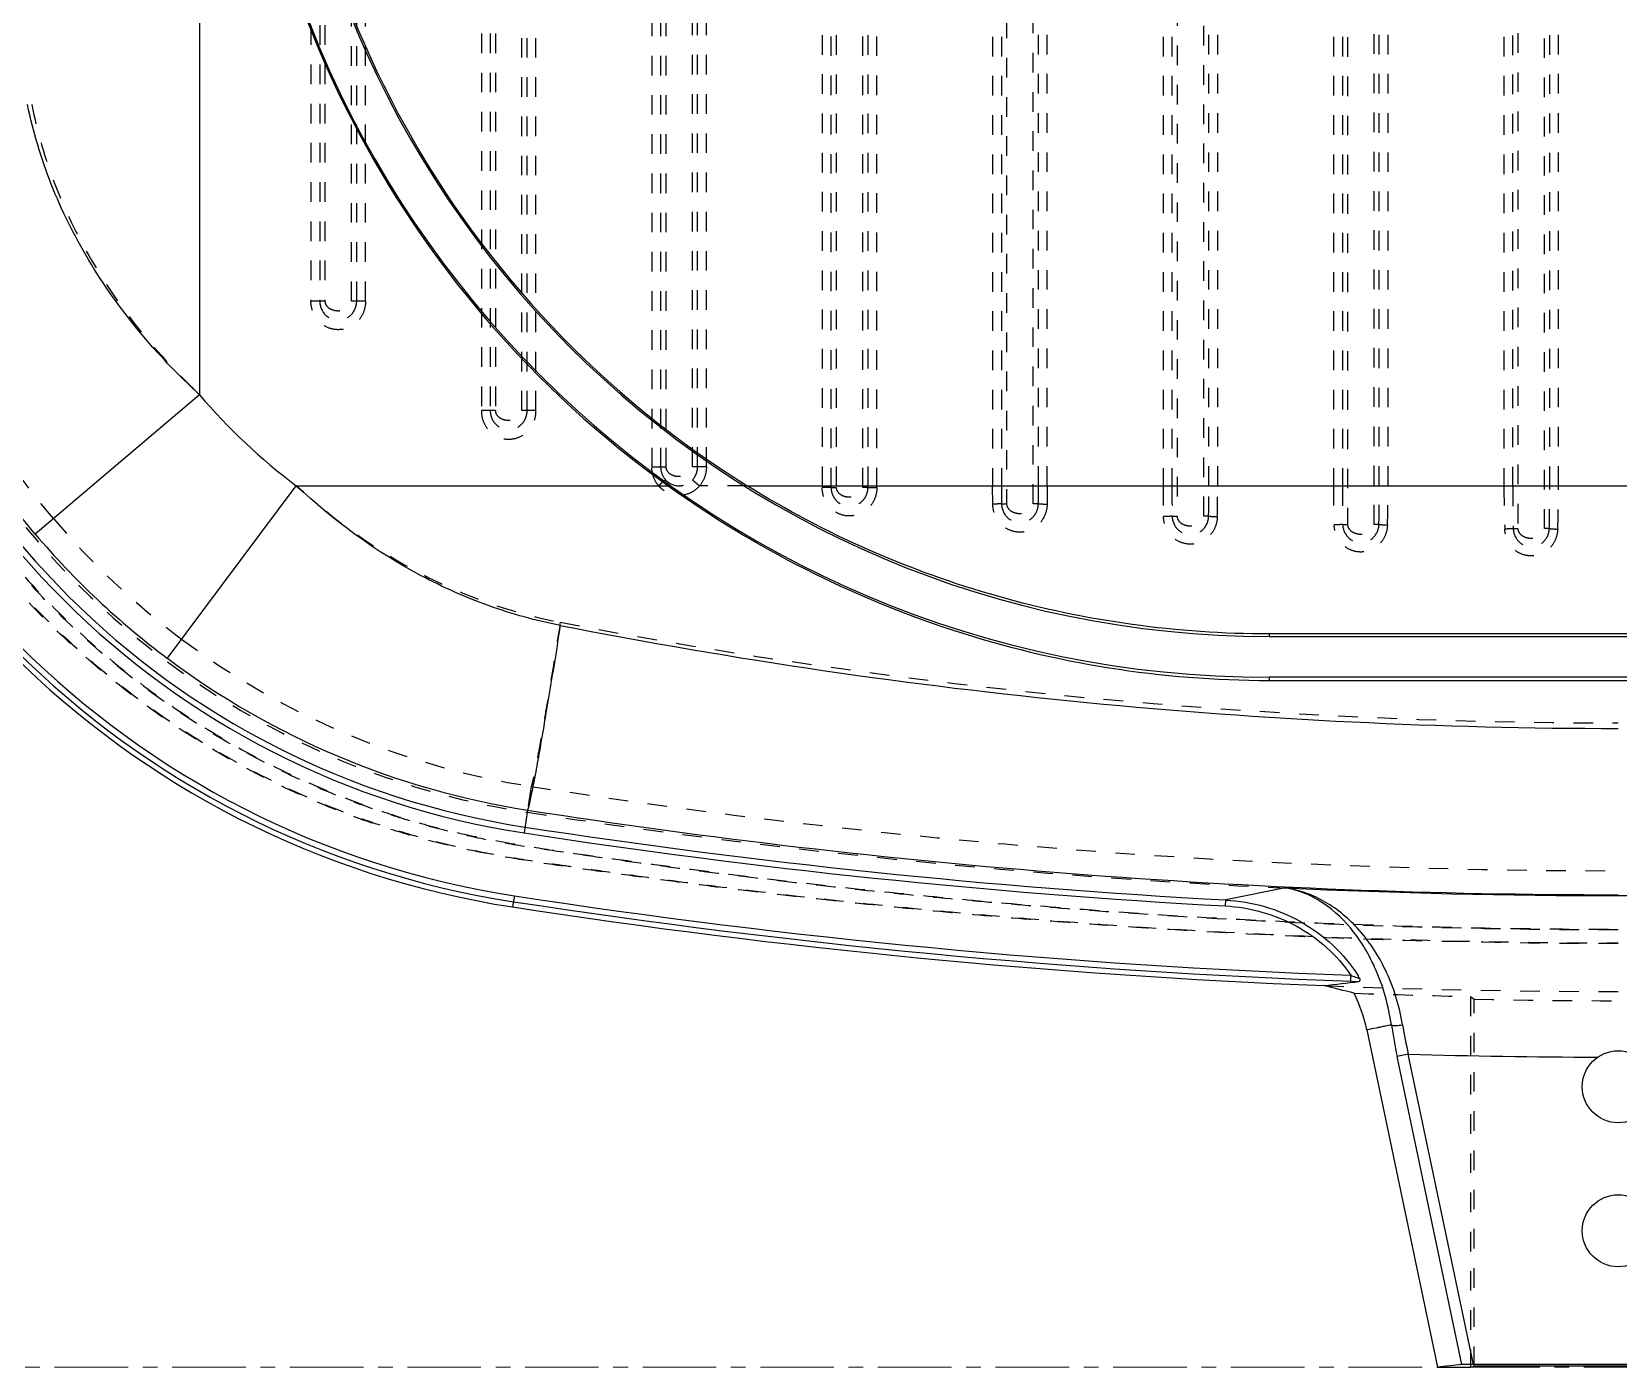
# Model space of a CAD drawing. Header units: millimetres. Extents: x 1937 to 4271, y -9032 to 1737.
# Drawn here: x 2659.6 to 2791.8, y -223.9 to -112.7 of the extents above; entities that cross this region are included whole.
import ezdxf

# ---------------------------------------------------------------- set-up
doc = ezdxf.new("R2010")
doc.units = ezdxf.units.MM
doc.header["$LTSCALE"] = 16.335
doc.linetypes.add('CENTER', pattern=[0.6, 0.375, -0.075, 0.075, -0.075])
doc.linetypes.add('HIDDEN', pattern=[0.2, 0.1, -0.1])
doc.layers.get('0').update_dxf_attribs({"linetype": 'CONTINUOUS'})
doc.layers.add('center', color=1, linetype='CENTER', lineweight=9)
doc.layers.add('DEFAULT_2', color=8, linetype='HIDDEN')

msp = doc.modelspace()

# ---------------------------------------------------------------- linework, layer by layer
at = {"color": 7, "linetype": 'Continuous'}
for p, q in [((2673.586, 13.292), (2673.586, -142.885)), ((2673.586, -142.885), (2659.902, -154.492)), ((2670.907, -164.842), (2681.653, -150.471)), ((2681.653, -150.471), (2712.624, -150.471)), ((2719.219, -150.471), (2864.373, -150.471)), ((2820.896, -162.814), (2762.696, -162.814)), ((2762.696, -162.814), (2762.696, -163.017)), ((2762.696, -163.017), (2820.896, -163.017)), ((2820.896, -166.427), (2762.696, -166.427)), ((2762.696, -166.427), (2762.696, -166.685)), ((2762.696, -166.685), (2820.896, -166.685)), ((2700.918, -177.488), (2700.624, -179.395)), ((2699.82, -184.625), (2699.676, -185.561)), ((2759.062, -185.475), (2759.089, -184.978)), ((2764.072, -183.97), (2759.088, -184.977)), ((2769.502, -191.75), (2769.52, -191.251)), ((2770.84, -195.792), (2776.745, -223.901)), ((2774.3, -197.822), (2773.369, -198.017)), ((2778.76, -223.684), (2773.369, -198.017)), ((2779.727, -223.66), (2774.3, -197.822)), ((2778.76, -223.684), (2776.745, -223.901)), ((2776.745, -223.901), (2779.477, -223.901)), ((2779.477, -223.901), (2779.796, -223.81)), ((2803.865, -223.66), (2779.727, -223.66)), ((2803.796, -223.81), (2779.796, -223.81))]:
    msp.add_line(p, q, dxfattribs=at)
for centre in [(2791.796, -200.533), (2791.796, -212.533)]:
    msp.add_circle(centre, 3, dxfattribs=at)
for centre, radius, start, end in [((2762.696, -80.572), 85.983, 180, 234.38456), ((2762.696, -80.572), 85.855, 180, 270), ((2762.696, -80.572), 82.445, 180, 270), ((2762.696, -80.572), 82.317, 180, 238.11868), ((2711.146, -111.027), 75.411, 188.97361, 261.25099), ((2711.146, -111.027), 74.964, 188.97361, 261.25099), ((2711.146, -111.027), 74.465, 188.97361, 261.25099), ((2711.146, -111.027), 69.173, 188.97361, 261.25099), ((2711.146, -111.027), 68.675, 188.97361, 261.25099), ((2711.146, -111.027), 49.251, 220.30441, 233.21341), ((2711.146, -111.027), 67.196, 220.30441, 233.21341), ((2792.046, 289.071), 459.758, 258.91457, 269.96879), ((2711.289, -110.943), 67.348, 233.15878, 261.14169), ((2791.932, 406.454), 590.992, 261.141101, 269.986831), ((2791.796, 413.024), 599.393, 261.250995, 266.869431), ((2791.796, 413.024), 598.895, 261.250995, 266.869431), ((2791.796, 413.024), 604.685, 261.250995, 267.888757), ((2791.796, 413.024), 597.637, 267.341311, 272.658689), ((2791.796, 413.024), 605.631, 261.250995, 267.680888), ((2791.796, 413.024), 605.184, 261.250995, 267.888833), ((2759.126, -198.295), 13.035, 31.39545, 32.52912), ((2700.363, 378.177), 574.202, 276.693295, 276.983182), ((2657.944, -630.736), 452.048, 75.67564, 76.00202), ((2770.498, -164.771), 26.997, 267.88487, 268.39501), ((2770.315, -172.154), 19.612, 268.32512, 269.58566), ((2758.182, -198.46), 12.936, 11.9029, 26.23445), ((2818.314, -188.567), 45.927, 188.54704, 191.87361), ((2813.643, -188.86), 40.351, 189.29521, 192.83194), ((2791.796, 413.024), 611.096, 268.359356, 269.839469)]:
    msp.add_arc(centre, radius, start, end, dxfattribs=at)
msp.add_ellipse((2779.735, -223.695), major_axis=(1.022, 0), ratio=0.0341732, start_param=1.5779831, end_param=2.8346201, dxfattribs=at)
for points, knots in [([(2673.586, -142.885), (2671.777, -141.223), (2668.412, -137.698), (2664.22, -131.808), (2661.073, -125.463), (2659.722, -120.981), (2659.257, -118.721)], [0, 0, 0, 0, 0.2583339, 0.5105977, 0.757417, 1, 1, 1, 1]), ([(2659.902, -154.492), (2657.921, -152.157), (2654.269, -147.215), (2649.846, -139.136), (2646.562, -130.53), (2645.179, -124.543), (2644.696, -121.52)], [0, 0, 0, 0, 0.2500734, 0.5000434, 0.7499946, 1, 1, 1, 1]), ([(2703.647, -162.109), (2701.634, -161.716), (2697.635, -160.606), (2689.951, -157.188), (2684.759, -153.383), (2681.653, -150.471)], [0, 0, 0, 0, 0.2445622, 0.492362, 1, 1, 1, 1]), ([(2712.624, -150.471), (2716.245, -153.065), (2723.891, -157.71), (2736.281, -162.837), (2749.319, -165.979), (2758.241, -166.685), (2762.696, -166.685)], [0, 0, 0, 0, 0.2500596, 0.4999642, 0.7499153, 1, 1, 1, 1]), ([(2762.696, -162.814), (2755.089, -162.814), (2739.804, -160.713), (2725.677, -154.488), (2719.219, -150.471)], [0, 0, 0, 0, 0.5000466, 1, 1, 1, 1]), ([(2703.647, -162.109), (2703.502, -163.026), (2703.209, -164.86), (2702.767, -167.566), (2702.334, -170.142), (2701.934, -172.457), (2701.625, -174.169), (2701.406, -175.324), (2701.271, -176.008), (2701.156, -176.561), (2701.062, -176.985), (2700.987, -177.279), (2700.941, -177.434), (2700.918, -177.488)], [0, 0, 0, 0, 0.1783258, 0.3565287, 0.5265791, 0.6797216, 0.8077533, 0.8606598, 0.9054045, 0.9415544, 0.9692082, 0.9886031, 1, 1, 1, 1]), ([(2759.089, -184.978), (2760.185, -185.038), (2762.369, -185.407), (2765.43, -186.69), (2768.108, -188.653), (2769.527, -190.361), (2770.116, -191.286)], [0, 0, 0, 0, 0.2500489, 0.5000373, 0.7499867, 1, 1, 1, 1]), ([(2773.822, -195.378), (2773.565, -193.8), (2772.67, -190.884), (2770.321, -187.312), (2767.807, -185.266), (2765.683, -184.313), (2764.608, -184.05), (2764.074, -183.97)], [0, 0, 0, 0, 0.3005761, 0.5642443, 0.7932558, 0.8984719, 1, 1, 1, 1]), ([(2772.896, -195.393), (2772.668, -193.817), (2771.873, -190.928), (2769.764, -187.354), (2767.478, -185.279), (2765.538, -184.317), (2764.559, -184.05), (2764.074, -183.97)], [0, 0, 0, 0, 0.3116892, 0.5783912, 0.8029078, 0.9038453, 1, 1, 1, 1]), ([(2759.062, -185.475), (2760.09, -185.532), (2762.14, -185.87), (2765.027, -187.038), (2767.568, -188.836), (2768.942, -190.4), (2769.52, -191.251)], [0, 0, 0, 0, 0.2501504, 0.5001266, 0.7501388, 1, 1, 1, 1]), ([(2769.52, -191.251), (2769.575, -191.273), (2769.781, -191.352), (2769.988, -191.429), (2770.143, -191.476)], [0, 0, 0, 0, 0.2657861, 1, 1, 1, 1]), ([(2770.143, -191.476), (2770.154, -191.479), (2770.19, -191.49), (2770.227, -191.5), (2770.253, -191.505)], [0, 0, 0, 0, 0.3059546, 1, 1, 1, 1]), ([(2770.253, -191.505), (2770.259, -191.539), (2770.266, -191.601), (2770.259, -191.684), (2770.229, -191.746), (2770.191, -191.763), (2770.173, -191.766)], [0, 0, 0, 0, 0.3494012, 0.6191419, 0.8212456, 1, 1, 1, 1]), ([(2772.896, -195.393), (2772.725, -195.427), (2772.424, -195.478), (2771.996, -195.563), (2771.485, -195.678), (2771.097, -195.742), (2770.84, -195.792)], [0, 0, 0, 0, 0.2500317, 0.4375093, 0.6249816, 1, 1, 1, 1]), ([(2772.896, -195.393), (2772.942, -195.409), (2773.064, -195.425), (2773.373, -195.432), (2773.635, -195.404), (2773.822, -195.377)], [0, 0, 0, 0, 0.154942, 0.3911781, 1, 1, 1, 1])]:
    msp.add_open_spline(points, degree=3, knots=knots, dxfattribs=at)
at = {"layer": 'center'}
msp.add_line((2632.107, -223.901, 0), (2951.484, -223.901), dxfattribs=at)
at = {"layer": 'DEFAULT_2', "color": 8, "linetype": 'HIDDEN'}
for p, q in [((2769.236, 24.103), (2769.236, -153.696)), ((2771.456, -153.696), (2771.456, 24.103)), ((2783.436, 24.448), (2783.436, -154.041)), ((2785.656, -154.041), (2785.656, 24.448)), ((2755.036, 23.416), (2755.036, -153.01)), ((2757.256, -153.01), (2757.256, 23.416)), ((2740.836, 22.387), (2740.836, -151.98)), ((2743.056, -151.98), (2743.056, 22.387)), ((2725.47, 21.015), (2725.47, -150.608)), ((2726.208, -150.606), (2726.208, 21.013)), ((2726.636, 21.013), (2726.636, -150.606)), ((2728.856, -150.606), (2728.856, 21.013)), ((2729.284, 21.013), (2729.284, -150.606)), ((2730.022, -150.608), (2730.022, 21.015)), ((2739.67, 20.877), (2739.67, -150.471)), ((2740.409, 20.877), (2740.409, -150.471)), ((2743.483, -150.471), (2743.483, 20.877)), ((2744.222, -150.471), (2744.222, 20.877)), ((2753.87, 20.877), (2753.87, -150.471)), ((2754.608, 20.877), (2754.608, -150.471)), ((2757.684, -150.471), (2757.684, 20.877)), ((2758.422, -150.471), (2758.422, 20.877)), ((2768.07, 20.877), (2768.07, -150.471)), ((2768.808, 20.877), (2768.808, -150.517)), ((2771.884, -150.471), (2771.884, 20.877)), ((2772.622, -150.471), (2772.622, 20.877)), ((2782.27, 20.877), (2782.27, -150.471)), ((2783.008, -150.53), (2783.008, 20.936)), ((2786.084, -150.506), (2786.084, 20.913)), ((2786.822, -150.471), (2786.822, 20.877)), ((2711.27, 19.292), (2711.27, -148.885)), ((2712.008, 19.292), (2712.008, -148.885)), ((2712.436, 19.292), (2712.436, -148.885)), ((2714.656, -148.885), (2714.656, 19.292)), ((2715.084, -148.885), (2715.084, 19.292)), ((2715.822, -148.885), (2715.822, 19.292)), ((2697.07, 14.617), (2697.07, -144.211)), ((2697.808, 14.617), (2697.808, -144.211)), ((2698.236, 14.617), (2698.236, -144.211)), ((2700.456, -144.211), (2700.456, 14.617)), ((2700.884, -144.211), (2700.884, 14.617)), ((2701.622, -144.211), (2701.622, 14.617)), ((2682.87, 5.496), (2682.87, -135.089)), ((2683.608, 5.496), (2683.608, -135.089)), ((2684.036, 5.496), (2684.036, -135.089)), ((2686.256, -135.089), (2686.256, 5.496)), ((2686.684, -135.089), (2686.684, 5.496)), ((2687.422, -135.089), (2687.422, 5.496)), ((2684.036, -135.089), (2682.87, -135.089)), ((2687.422, -135.089), (2686.256, -135.089)), ((2698.236, -144.211), (2697.07, -144.211)), ((2701.622, -144.211), (2700.456, -144.211)), ((2711.27, -148.885), (2712.436, -148.885)), ((2715.822, -148.885), (2714.656, -148.885)), ((2712.421, -149.974), (2711.834, -150.471)), ((2714.67, -149.974), (2715.257, -150.471)), ((2719.219, -150.471), (2715.257, -150.471)), ((2726.208, -150.606), (2726.636, -150.606)), ((2729.284, -150.606), (2728.856, -150.606)), ((2739.682, -151.998), (2739.67, -150.471)), ((2744.222, -150.471), (2744.21, -151.998)), ((2740.41, -151.98), (2740.836, -151.98)), ((2743.482, -151.98), (2743.056, -151.98)), ((2754.625, -153.01), (2755.036, -153.01)), ((2757.666, -153.01), (2757.256, -153.01)), ((2768.837, -153.696), (2769.236, -153.696)), ((2771.855, -153.696), (2771.456, -153.696)), ((2783.044, -154.041), (2783.436, -154.041)), ((2786.048, -154.041), (2785.656, -154.041)), ((2701.221, -175.518), (2700.918, -177.488)), ((2779.477, -193.016), (2779.796, -193.25)), ((2779.477, -193.016), (2779.477, -223.901)), ((2779.796, -223.81), (2779.796, -193.25))]:
    msp.add_line(p, q, dxfattribs=at)
for centre, radius, start, end in [((2711.146, -111.027), 67.429, 188.97361, 261.25099), ((2713.546, -148.96), 1.514, 222.06424, 317.94085), ((2924.971, -150.477), 184.564, 179.99795, 180.46656), ((2558.95, -150.478), 184.534, 359.53341, 0.0021), ((2845.195, -150.505), 91.326, 179.97869, 181.59022), ((2933.026, -150.503), 178.418, 179.98957, 180.80493), ((2579.328, -150.504), 178.355, 359.19491, 0.01055), ((2667.131, -150.505), 91.291, 358.40926, 0.02143), ((2856.467, -150.541), 88.398, 179.95462, 182.06985), ((2941.281, -150.541), 172.473, 179.99217, 181.04833), ((2599.281, -150.538), 172.603, 358.95168, 0.02241), ((2684.264, -150.542), 88.358, 357.92995, 0.04593), ((2868.957, -150.566), 86.687, 179.93696, 182.32447), ((2952.045, -150.566), 169.037, 179.98762, 181.17781), ((2617.097, -150.566), 168.987, 358.82169, 0.0202), ((2700.158, -150.563), 86.664, 357.67227, 0.06068), ((2711.146, -111.027), 65.202, 220.30442, 233.21341), ((2792.032, 299.765), 469.998, 259.16077, 269.97118), ((2711.289, -110.943), 65.355, 233.15712, 261.13833), ((2791.932, 406.454), 588.998, 261.140732, 269.986791), ((2791.796, 413.024), 597.649, 261.250995, 267.341311), ((2791.796, 413.024), 605.631, 267.680888, 272.319112), ((2791.796, 413.024), 606.165, 267.919108, 268.835483), ((2791.796, 413.024), 606.392, 268.86609, 271.13391)]:
    msp.add_arc(centre, radius, start, end, dxfattribs=at)
for points, knots in [([(2791.796, -188.608), (2786.806, -188.608), (2776.825, -188.483), (2761.864, -187.925), (2749.412, -187.149), (2739.464, -186.343), (2732.011, -185.646), (2724.568, -184.854), (2718.373, -184.122), (2713.424, -183.483), (2709.715, -182.98), (2706.007, -182.472), (2702.302, -181.941), (2698.608, -181.335), (2694.936, -180.602), (2691.308, -179.669), (2687.741, -178.528), (2684.236, -177.207), (2679.661, -175.209), (2674.151, -172.26), (2667.945, -168.053), (2662.214, -163.219), (2657.021, -157.811), (2652.422, -151.89), (2648.469, -145.52), (2645.745, -139.895), (2643.934, -135.243), (2642.755, -131.688), (2641.758, -128.078), (2640.983, -124.414), (2640.376, -120.72), (2639.825, -117.018), (2639.315, -113.31), (2638.682, -108.36), (2637.984, -102.161), (2637.3, -94.707), (2636.767, -87.24), (2636.26, -77.273), (2636.107, -69.787), (2636.107, -64.797)], [0, 0, 0, 0, 0.0624997, 0.1249993, 0.1874988, 0.2187491, 0.2499994, 0.2812497, 0.3125, 0.3281251, 0.3437503, 0.3593752, 0.3750001, 0.3906293, 0.4062574, 0.4218831, 0.4375146, 0.4531451, 0.4687726, 0.5000192, 0.5312643, 0.562509, 0.5937532, 0.6249971, 0.6562412, 0.6874858, 0.7031128, 0.718743, 0.7343723, 0.7499953, 0.7656246, 0.7812519, 0.7968758, 0.8125009, 0.8437514, 0.8750016, 0.9062519, 0.9375023, 1, 1, 1, 1]), ([(2636.17, -64.797), (2636.17, -69.785), (2636.323, -77.268), (2636.83, -87.232), (2637.362, -94.696), (2637.933, -100.905), (2638.464, -105.865), (2638.899, -109.581), (2639.378, -113.291), (2639.895, -116.996), (2640.42, -120.701), (2641.235, -125.622), (2642.716, -131.691), (2645.259, -138.741), (2648.522, -145.488), (2652.475, -151.855), (2657.072, -157.774), (2662.264, -163.179), (2667.994, -168.011), (2674.197, -172.215), (2680.807, -175.748), (2686.595, -178.098), (2691.35, -179.61), (2694.974, -180.549), (2698.642, -181.296), (2701.722, -181.78), (2704.191, -182.133), (2706.66, -182.486), (2709.747, -182.926), (2713.454, -183.428), (2718.402, -184.059), (2724.594, -184.795), (2732.035, -185.585), (2739.484, -186.281), (2749.428, -187.087), (2761.876, -187.862), (2776.831, -188.421), (2786.808, -188.545), (2791.796, -188.545)], [0, 0, 0, 0, 0.0625013, 0.0937532, 0.125005, 0.1562565, 0.1718828, 0.1875089, 0.203134, 0.21876, 0.2343879, 0.2500131, 0.2812592, 0.3125051, 0.3437509, 0.3749968, 0.4062426, 0.4374885, 0.4687343, 0.4999802, 0.5312261, 0.5624719, 0.5781006, 0.5937283, 0.6093561, 0.6249816, 0.6327952, 0.6406086, 0.6562342, 0.6718597, 0.6874857, 0.7187373, 0.7499888, 0.7812405, 0.8124921, 0.8749945, 0.9374971, 1, 1, 1, 1]), ([(2791.796, -187.47), (2786.843, -187.47), (2776.937, -187.348), (2762.087, -186.796), (2749.727, -186.031), (2739.853, -185.235), (2732.455, -184.547), (2725.066, -183.767), (2718.918, -183.04), (2714.004, -182.415), (2710.322, -181.923), (2706.644, -181.401), (2702.968, -180.869), (2699.293, -180.322), (2695.646, -179.605), (2692.044, -178.688), (2688.494, -177.585), (2685.008, -176.295), (2680.459, -174.331), (2674.976, -171.431), (2668.803, -167.275), (2663.102, -162.492), (2657.938, -157.133), (2653.368, -151.259), (2649.445, -144.936), (2646.748, -139.35), (2644.957, -134.729), (2643.793, -131.2), (2642.817, -127.612), (2642.064, -123.973), (2641.454, -120.308), (2640.913, -116.632), (2640.418, -112.95), (2639.947, -109.266), (2639.512, -105.576), (2638.986, -100.651), (2638.424, -94.485), (2637.897, -87.074), (2637.395, -77.18), (2637.245, -69.75), (2637.245, -64.797)], [0, 0, 0, 0, 0.0625009, 0.1250014, 0.1875017, 0.2187523, 0.2500029, 0.2812534, 0.3125038, 0.3281295, 0.3437546, 0.359379, 0.3750057, 0.3906321, 0.4062568, 0.4218859, 0.4375138, 0.4531413, 0.4687692, 0.5000139, 0.5312586, 0.5625033, 0.593748, 0.6249927, 0.6562373, 0.687482, 0.703109, 0.718739, 0.7343663, 0.749991, 0.7656209, 0.7812465, 0.7968712, 0.8124967, 0.8281222, 0.8437477, 0.8749986, 0.9062494, 0.9375004, 1, 1, 1, 1]), ([(2637.307, -64.797), (2637.307, -69.747), (2637.458, -77.175), (2637.959, -87.064), (2638.485, -94.472), (2639.161, -101.868), (2639.85, -108.019), (2640.475, -112.93), (2640.982, -116.608), (2641.523, -120.282), (2642.112, -123.949), (2642.875, -127.586), (2643.853, -131.17), (2645.013, -134.7), (2646.803, -139.318), (2649.499, -144.902), (2653.42, -151.223), (2657.988, -157.094), (2663.15, -162.45), (2668.848, -167.231), (2675.021, -171.383), (2680.501, -174.283), (2685.051, -176.242), (2688.535, -177.533), (2692.082, -178.642), (2695.688, -179.54), (2699.335, -180.244), (2703.002, -180.833), (2706.679, -181.354), (2710.358, -181.857), (2714.038, -182.354), (2718.948, -182.984), (2725.095, -183.705), (2732.48, -184.486), (2739.875, -185.174), (2749.745, -185.969), (2762.099, -186.734), (2776.943, -187.285), (2786.845, -187.408), (2791.796, -187.408)], [0, 0, 0, 0, 0.0624978, 0.0937481, 0.1249985, 0.1562486, 0.1874994, 0.2031243, 0.2187482, 0.234376, 0.2500044, 0.2656275, 0.2812573, 0.296887, 0.312514, 0.3437585, 0.3750025, 0.4062464, 0.4374904, 0.4687352, 0.4999803, 0.5312267, 0.5468544, 0.5624856, 0.578117, 0.5937421, 0.6093708, 0.6249997, 0.6406244, 0.6562493, 0.6718745, 0.6874997, 0.71875, 0.7500003, 0.7812506, 0.812501, 0.8750006, 0.9375002, 1, 1, 1, 1]), ([(2659.609, -118.721), (2660.061, -120.979), (2661.377, -125.455), (2665.495, -133.976), (2670.096, -139.597), (2673.586, -142.885)], [0, 0, 0, 0, 0.2440504, 0.4916747, 1, 1, 1, 1]), ([(2661.422, -153.203), (2659.5, -150.937), (2655.956, -146.141), (2651.664, -138.302), (2648.477, -129.952), (2647.134, -124.143), (2646.666, -121.209)], [0, 0, 0, 0, 0.2500786, 0.5000475, 0.7499947, 1, 1, 1, 1]), ([(2687.422, -135.089), (2687.422, -135.393), (2687.315, -136.006), (2686.828, -136.802), (2686.064, -137.344), (2685.148, -137.535), (2684.23, -137.346), (2683.466, -136.803), (2682.976, -136.008), (2682.87, -135.393), (2682.87, -135.089)], [0, 0, 0, 0, 0.1250099, 0.2499563, 0.3747901, 0.4997354, 0.6246964, 0.7497558, 0.8748488, 1, 1, 1, 1]), ([(2683.608, -135.089), (2683.608, -135.499), (2683.931, -136.338), (2685.147, -136.848), (2686.362, -136.337), (2686.684, -135.499), (2686.684, -135.089)], [0, 0, 0, 0, 0.2564287, 0.5002455, 0.7438741, 1, 1, 1, 1]), ([(2684.036, -135.089), (2684.035, -135.214), (2684.125, -135.465), (2684.415, -135.716), (2684.767, -135.859), (2685.146, -135.905), (2685.525, -135.859), (2685.877, -135.716), (2686.167, -135.465), (2686.256, -135.214), (2686.256, -135.089)], [0, 0, 0, 0, 0.124428, 0.2484839, 0.3736333, 0.4999918, 0.6263554, 0.7514999, 0.8755596, 1, 1, 1, 1]), ([(2697.07, -144.211), (2697.07, -144.514), (2697.176, -145.127), (2697.663, -145.923), (2698.426, -146.465), (2699.342, -146.657), (2700.259, -146.468), (2701.025, -145.927), (2701.515, -145.13), (2701.622, -144.515), (2701.622, -144.211)], [0, 0, 0, 0, 0.1248976, 0.2497411, 0.3745171, 0.4994344, 0.6244358, 0.7495426, 0.8747294, 1, 1, 1, 1]), ([(2697.808, -144.211), (2697.808, -144.423), (2697.892, -144.843), (2698.235, -145.375), (2698.749, -145.72), (2699.346, -145.843), (2699.944, -145.72), (2700.458, -145.375), (2700.8, -144.843), (2700.884, -144.422), (2700.884, -144.211)], [0, 0, 0, 0, 0.1300319, 0.2561669, 0.3789168, 0.5001098, 0.6212442, 0.7439292, 0.8700643, 1, 1, 1, 1]), ([(2698.236, -144.211), (2698.236, -144.32), (2698.31, -144.55), (2698.571, -144.813), (2698.935, -144.974), (2699.348, -145.03), (2699.76, -144.973), (2700.122, -144.811), (2700.383, -144.549), (2700.456, -144.32), (2700.456, -144.211)], [0, 0, 0, 0, 0.1092236, 0.2289693, 0.3608369, 0.5005891, 0.6402187, 0.7717915, 0.8911307, 1, 1, 1, 1]), ([(2711.834, -150.471), (2711.65, -150.253), (2711.363, -149.745), (2711.27, -149.17), (2711.27, -148.885)], [0, 0, 0, 0, 0.4998929, 1, 1, 1, 1]), ([(2712.008, -148.885), (2712.008, -149.085), (2712.083, -149.483), (2712.291, -149.83), (2712.421, -149.974)], [0, 0, 0, 0, 0.5072816, 1, 1, 1, 1]), ([(2712.436, -148.885), (2712.435, -149.01), (2712.525, -149.261), (2712.815, -149.512), (2713.167, -149.655), (2713.546, -149.701), (2713.925, -149.654), (2714.277, -149.512), (2714.567, -149.261), (2714.656, -149.01), (2714.656, -148.885)], [0, 0, 0, 0, 0.124428, 0.2484839, 0.3736333, 0.4999918, 0.6263554, 0.7514999, 0.8755596, 1, 1, 1, 1]), ([(2714.67, -149.974), (2714.801, -149.83), (2715.009, -149.483), (2715.084, -149.086), (2715.084, -148.885)], [0, 0, 0, 0, 0.4924007, 1, 1, 1, 1]), ([(2715.822, -148.885), (2715.822, -149.17), (2715.729, -149.745), (2715.441, -150.253), (2715.257, -150.471)], [0, 0, 0, 0, 0.5000626, 1, 1, 1, 1]), ([(2681.653, -150.471), (2684.768, -153.326), (2689.969, -157.046), (2697.641, -160.38), (2701.635, -161.464), (2703.647, -161.847)], [0, 0, 0, 0, 0.5063772, 0.7545534, 1, 1, 1, 1]), ([(2715.257, -150.471), (2715.049, -150.717), (2714.523, -151.13), (2713.706, -151.31), (2713.058, -151.239), (2712.592, -151.083), (2712.179, -150.817), (2711.945, -150.59), (2711.834, -150.471)], [0, 0, 0, 0, 0.2492942, 0.4984746, 0.6239933, 0.7493896, 0.874515, 1, 1, 1, 1]), ([(2730.022, -150.608), (2730.024, -150.911), (2729.912, -151.523), (2729.427, -152.318), (2728.665, -152.861), (2727.749, -153.053), (2726.833, -152.863), (2726.068, -152.321), (2725.579, -151.526), (2725.468, -150.912), (2725.47, -150.608)], [0, 0, 0, 0, 0.1249238, 0.24974, 0.3745959, 0.4995143, 0.6245188, 0.7495938, 0.8748255, 1, 1, 1, 1]), ([(2726.208, -150.606), (2726.157, -150.607), (2725.911, -150.607), (2725.665, -150.608), (2725.47, -150.608)], [0, 0, 0, 0, 0.2072724, 1, 1, 1, 1]), ([(2726.208, -150.606), (2726.208, -150.817), (2726.293, -151.235), (2726.637, -151.762), (2727.15, -152.102), (2727.747, -152.224), (2728.342, -152.102), (2728.856, -151.761), (2729.199, -151.234), (2729.284, -150.816), (2729.284, -150.606)], [0, 0, 0, 0, 0.1296612, 0.2557286, 0.3786356, 0.5001538, 0.6215878, 0.744395, 0.8704493, 1, 1, 1, 1]), ([(2726.636, -150.606), (2726.636, -150.716), (2726.71, -150.946), (2726.971, -151.208), (2727.335, -151.37), (2727.748, -151.425), (2728.16, -151.369), (2728.522, -151.207), (2728.783, -150.945), (2728.856, -150.715), (2728.856, -150.606)], [0, 0, 0, 0, 0.1092236, 0.2289693, 0.3608369, 0.5005891, 0.6402187, 0.7717915, 0.8911307, 1, 1, 1, 1]), ([(2729.284, -150.606), (2729.335, -150.607), (2729.581, -150.607), (2729.827, -150.608), (2730.022, -150.608)], [0, 0, 0, 0, 0.2072728, 1, 1, 1, 1]), ([(2740.414, -151.98), (2740.363, -151.982), (2740.119, -151.99), (2739.875, -151.995), (2739.682, -151.998)], [0, 0, 0, 0, 0.20834, 1, 1, 1, 1]), ([(2744.21, -151.998), (2744.205, -152.297), (2744.091, -152.9), (2743.605, -153.68), (2742.851, -154.212), (2741.948, -154.4), (2741.044, -154.214), (2740.289, -153.682), (2739.801, -152.901), (2739.687, -152.298), (2739.682, -151.998)], [0, 0, 0, 0, 0.1250188, 0.2499519, 0.3747788, 0.4997068, 0.6246636, 0.7497063, 0.8748456, 1, 1, 1, 1]), ([(2740.414, -151.98), (2740.419, -152.384), (2740.748, -153.206), (2741.947, -153.699), (2743.144, -153.204), (2743.473, -152.383), (2743.478, -151.98)], [0, 0, 0, 0, 0.2560786, 0.5002506, 0.7442041, 1, 1, 1, 1]), ([(2740.836, -151.98), (2740.835, -152.105), (2740.925, -152.356), (2741.215, -152.607), (2741.567, -152.75), (2741.946, -152.796), (2742.325, -152.75), (2742.677, -152.607), (2742.967, -152.356), (2743.056, -152.105), (2743.056, -151.98)], [0, 0, 0, 0, 0.124428, 0.2484839, 0.3736333, 0.4999918, 0.6263554, 0.7514999, 0.8755596, 1, 1, 1, 1]), ([(2743.478, -151.98), (2743.529, -151.982), (2743.773, -151.99), (2744.017, -151.995), (2744.21, -151.998)], [0, 0, 0, 0, 0.2095146, 1, 1, 1, 1]), ([(2754.625, -153.01), (2754.575, -153.013), (2754.335, -153.025), (2754.095, -153.034), (2753.905, -153.039)], [0, 0, 0, 0, 0.2101519, 1, 1, 1, 1]), ([(2758.387, -153.039), (2758.378, -153.334), (2758.261, -153.925), (2757.779, -154.69), (2757.036, -155.211), (2756.148, -155.396), (2755.258, -155.213), (2754.515, -154.691), (2754.031, -153.926), (2753.913, -153.334), (2753.905, -153.039)], [0, 0, 0, 0, 0.1250017, 0.2499174, 0.3747487, 0.4997046, 0.6246963, 0.7497364, 0.874862, 1, 1, 1, 1]), ([(2754.625, -153.01), (2754.633, -153.409), (2754.963, -154.218), (2756.147, -154.704), (2757.329, -154.217), (2757.658, -153.408), (2757.666, -153.01)], [0, 0, 0, 0, 0.2563141, 0.5002414, 0.7439456, 1, 1, 1, 1]), ([(2755.036, -153.01), (2755.035, -153.134), (2755.125, -153.386), (2755.415, -153.636), (2755.767, -153.779), (2756.146, -153.825), (2756.525, -153.779), (2756.877, -153.636), (2757.167, -153.386), (2757.256, -153.134), (2757.256, -153.01)], [0, 0, 0, 0, 0.124428, 0.2484839, 0.3736333, 0.4999918, 0.6263554, 0.7514999, 0.8755596, 1, 1, 1, 1]), ([(2757.666, -153.01), (2757.717, -153.013), (2757.957, -153.025), (2758.197, -153.034), (2758.387, -153.039)], [0, 0, 0, 0, 0.2109626, 1, 1, 1, 1]), ([(2772.564, -153.733), (2772.554, -154.023), (2772.434, -154.605), (2771.957, -155.356), (2771.225, -155.87), (2770.349, -156.052), (2769.472, -155.872), (2768.737, -155.36), (2768.258, -154.607), (2768.138, -154.024), (2768.127, -153.734)], [0, 0, 0, 0, 0.1249136, 0.2497402, 0.3745969, 0.4995747, 0.6245977, 0.749675, 0.8748661, 1, 1, 1, 1]), ([(2768.837, -153.696), (2768.787, -153.7), (2768.551, -153.716), (2768.314, -153.727), (2768.128, -153.734)], [0, 0, 0, 0, 0.2118266, 1, 1, 1, 1]), ([(2768.837, -153.696), (2768.847, -154.091), (2769.176, -154.89), (2770.347, -155.37), (2771.516, -154.889), (2771.845, -154.091), (2771.855, -153.696)], [0, 0, 0, 0, 0.25644, 0.5001687, 0.7437008, 1, 1, 1, 1]), ([(2769.236, -153.696), (2769.236, -153.805), (2769.31, -154.036), (2769.571, -154.298), (2769.935, -154.46), (2770.348, -154.515), (2770.76, -154.459), (2771.122, -154.297), (2771.383, -154.035), (2771.456, -153.805), (2771.456, -153.696)], [0, 0, 0, 0, 0.1092236, 0.2289693, 0.3608369, 0.5005891, 0.6402187, 0.7717915, 0.8911307, 1, 1, 1, 1]), ([(2771.855, -153.696), (2771.905, -153.7), (2772.141, -153.716), (2772.378, -153.727), (2772.564, -153.734)], [0, 0, 0, 0, 0.2123272, 1, 1, 1, 1]), ([(2783.044, -154.041), (2782.994, -154.045), (2782.76, -154.062), (2782.526, -154.075), (2782.341, -154.082)], [0, 0, 0, 0, 0.2128128, 1, 1, 1, 1]), ([(2786.75, -154.083), (2786.738, -154.37), (2786.618, -154.946), (2786.143, -155.691), (2785.416, -156.199), (2784.548, -156.379), (2783.678, -156.2), (2782.949, -155.693), (2782.474, -154.947), (2782.353, -154.37), (2782.341, -154.082)], [0, 0, 0, 0, 0.1249982, 0.2499162, 0.3747787, 0.4997145, 0.6247205, 0.7497398, 0.8748693, 1, 1, 1, 1]), ([(2783.044, -154.041), (2783.055, -154.434), (2783.383, -155.227), (2784.547, -155.703), (2785.709, -155.225), (2786.037, -154.433), (2786.048, -154.041)], [0, 0, 0, 0, 0.256619, 0.5002793, 0.7436199, 1, 1, 1, 1]), ([(2783.436, -154.041), (2783.435, -154.165), (2783.525, -154.417), (2783.815, -154.667), (2784.167, -154.81), (2784.546, -154.856), (2784.925, -154.81), (2785.277, -154.667), (2785.567, -154.417), (2785.656, -154.165), (2785.656, -154.041)], [0, 0, 0, 0, 0.124428, 0.2484839, 0.3736333, 0.4999918, 0.6263554, 0.7514999, 0.8755596, 1, 1, 1, 1]), ([(2786.048, -154.041), (2786.098, -154.045), (2786.332, -154.062), (2786.566, -154.075), (2786.75, -154.083)], [0, 0, 0, 0, 0.2131294, 1, 1, 1, 1]), ([(2703.647, -161.847), (2703.516, -162.679), (2703.251, -164.337), (2702.852, -166.775), (2702.465, -169.077), (2702.109, -171.129), (2701.837, -172.637), (2701.645, -173.646), (2701.528, -174.24), (2701.428, -174.719), (2701.346, -175.084), (2701.281, -175.338), (2701.241, -175.471), (2701.221, -175.518)], [0, 0, 0, 0, 0.181967, 0.3626186, 0.5335895, 0.6862195, 0.8126049, 0.8644705, 0.9081591, 0.94333, 0.970154, 0.988935, 1, 1, 1, 1])]:
    msp.add_open_spline(points, degree=3, knots=knots, dxfattribs=at)

doc.saveas('drawing.dxf')
